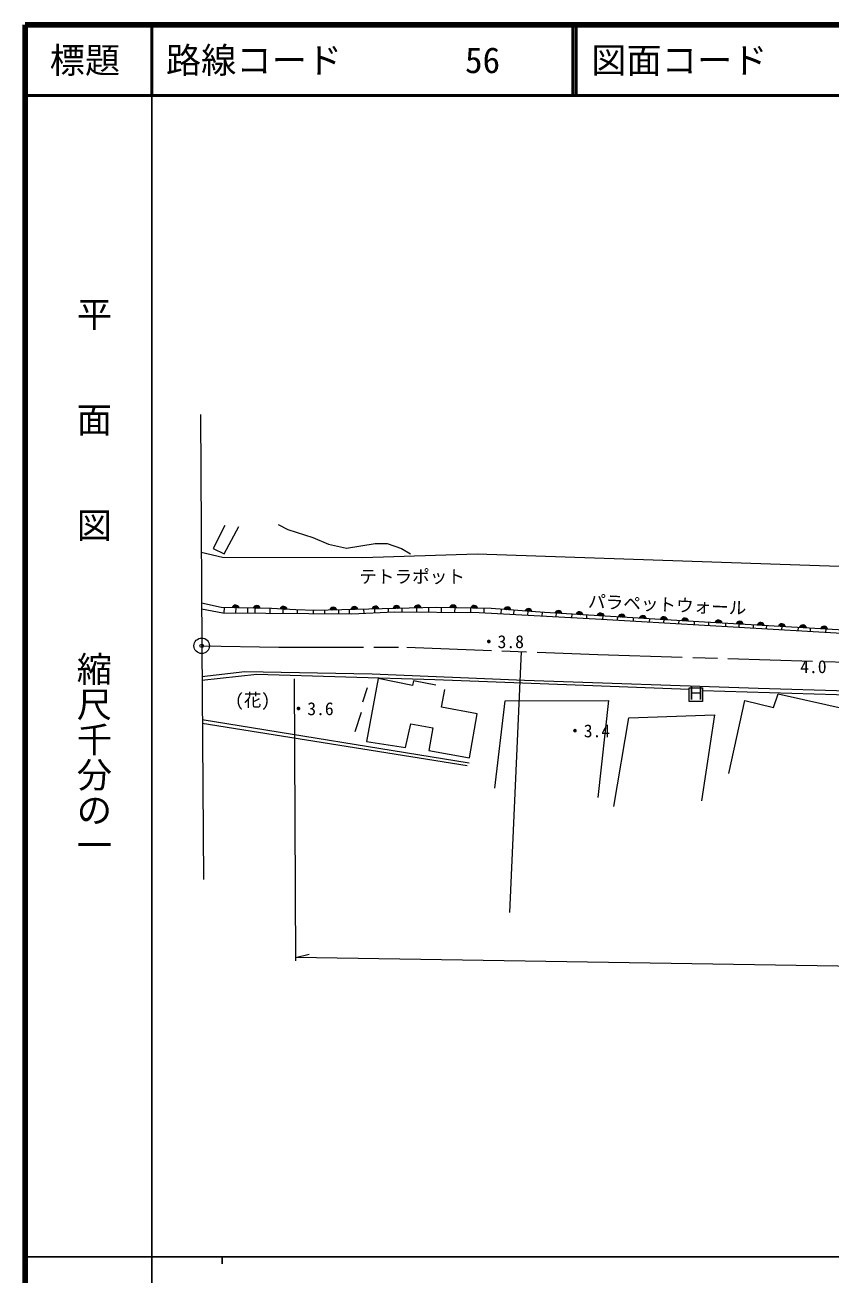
# Model space of a CAD drawing. Units: millimetres, scale not verified. Extents: x 40000 to 680000, y 20000 to 380000.
# Drawn here: x 40000 to 154410, y 202409 to 380000 of the extents above; entities that cross this region are included whole.
import ezdxf
from ezdxf.enums import TextEntityAlignment as Align

# ---------------------------------------------------------------- set-up
doc = ezdxf.new("R2010")
doc.units = ezdxf.units.MM
doc.header["$LTSCALE"] = 1000
doc.header["$PDMODE"] = 32
doc.header["$PDSIZE"] = 500
doc.linetypes.add('CHAIN', pattern=[18.5, 12, -1.5, 3.5, -1.5])
for name, color, linetype, lineweight in [('M-BGD', 7, 'Continuous', 13), ('M-BMK', 2, 'CHAIN', 13), ('M-TTL', 2, 'Continuous', 140), ('M-TTL-BAND', 7, 'Continuous', 25), ('M-TTL-LINE', 7, 'Continuous', 50), ('M-TTL-TXT', 7, 'Continuous', 13), ('M-WORK', 1, 'Continuous', 13)]:
    doc.layers.add(name, color=color, linetype=linetype, lineweight=lineweight)
doc.styles.add('@ＭＳ ゴシック', font='')
doc.styles.add('ＭＳ ゴシック', font='')
doc.styles.get('@ＭＳ ゴシック').set_extended_font_data('@MS Gothic')
doc.styles.get('ＭＳ ゴシック').set_extended_font_data('MS Gothic')

msp = doc.modelspace()

# ---------------------------------------------------------------- linework, layer by layer
at = {"layer": 'M-BGD'}
msp.add_circle((65086, 291803), 1099, dxfattribs=at)
msp.add_point((65086, 291803), dxfattribs=at)
at = {"layer": 'M-BMK'}
msp.add_lwpolyline([(65086, 291803), (76029, 291624), (94212, 291614), (121296, 290581), (187907, 288465), (248132, 286152), (284149, 284787), (299966, 284510), (347082, 284520), (390438, 284494), (463036, 284920), (549584, 285905), (565265, 286135)], dxfattribs=at)
at = {"layer": 'M-TTL'}
for p, q in [((40000, 380000), (40000, 20000)), ((680000, 380000), (40000, 380000))]:
    msp.add_line(p, q, dxfattribs=at)
at = {"layer": 'M-TTL-BAND'}
for p, q in [((58000, 370000), (58000, 20000)), ((40000, 205000), (579000, 205000)), ((68000, 205000), (68000, 204000))]:
    msp.add_line(p, q, dxfattribs=at)
at = {"layer": 'M-TTL-LINE'}
for p, q in [((58000, 380000), (58000, 370000)), ((117750, 380000), (117750, 370000)), ((118250, 380000), (118250, 370000)), ((40000, 370000), (680000, 370000))]:
    msp.add_line(p, q, dxfattribs=at)
at = {"layer": 'M-WORK'}
for p, q in [((64906, 324672), (65086, 291803)), ((68249, 297211), (68235, 296505)), ((69907, 297179), (69894, 296491)), ((71600, 297146), (71587, 296477)), ((72615, 297127), (72602, 296469)), ((74749, 297085), (74737, 296452)), ((76647, 296436), (76652, 296991)), ((78686, 296420), (78690, 296889)), ((80948, 296401), (80951, 296831)), ((82542, 296388), (82546, 296861)), ((84535, 296372), (84540, 296909)), ((86043, 296360), (86047, 296945)), ((88065, 296994), (88078, 296437)), ((89607, 297031), (89619, 296510)), ((91555, 297078), (91567, 296603)), ((93474, 297124), (93485, 296635)), ((95572, 297175), (95585, 296619)), ((97276, 297216), (97291, 296606)), ((99078, 297228), (99064, 296593)), ((101002, 297188), (100989, 296578)), ((103250, 297141), (103238, 296561)), ((105150, 297102), (105138, 296515)), ((107585, 296978), (107541, 296384)), ((109367, 296847), (109326, 296287)), ((111388, 296700), (111350, 296176)), ((113408, 296553), (113372, 296066)), ((115391, 296430), (115363, 295958)), ((117621, 296297), (117593, 295836)), ((119727, 296171), (119700, 295722)), ((122019, 296035), (121993, 295596)), ((124096, 295911), (124070, 295475)), ((126338, 295777), (126312, 295344)), ((128644, 295640), (128619, 295209)), ((130674, 295519), (130649, 295091)), ((132809, 295392), (132784, 294966)), ((134990, 295262), (134965, 294839)), ((137031, 295142), (137007, 294719)), ((139450, 295001), (139426, 294578)), ((141340, 294891), (141316, 294468)), ((143371, 294773), (143346, 294349)), ((145246, 294664), (145222, 294240)), ((147432, 294537), (147408, 294112)), ((149743, 294402), (149718, 293977)), ((151473, 294301), (151448, 293876)), ((153680, 294173), (153655, 293747)), ((65086, 291803), (65322, 258601)), ((108836, 253933), (110475, 290994)), ((78229, 287124), (78375, 247026)), ((87932, 283854), (88609, 285854)), ((136160, 285452), (176932, 284272)), ((146925, 284988), (157256, 282643)), ((86870, 279621), (87762, 282376)), ((65161, 281327), (103068, 275162)), ((65164, 280812), (102764, 274812)), ((78373, 247512), (80313, 247998)), ((564155, 239696), (78373, 247512))]:
    msp.add_line(p, q, dxfattribs=at)
for points in [[(75951, 309057), (77290, 308318), (80860, 307179), (83092, 306225), (85631, 305671), (89704, 306328), (91387, 306348), (93459, 305609), (94731, 304871)], [(68343, 308884), (66727, 305606), (68251, 304883), (70329, 308746)], [(65014, 305101), (68013, 304377), (87909, 304338), (104205, 304859), (149982, 303295), (203419, 301521), (247519, 300652), (273234, 299732), (319925, 298822), (360155, 299112)], [(191339, 292660), (156231, 294025), (135648, 295222), (113764, 296527), (106170, 297081), (98367, 297242), (81123, 296827), (78422, 296896), (74983, 297081), (67827, 297219), (65053, 297842)], [(65058, 297039), (68089, 296506), (86405, 296357), (92415, 296644), (104465, 296551), (121847, 295605), (165719, 293042), (191635, 292118), (191871, 293770), (196591, 293739)], [(65117, 287461), (71190, 288132), (89276, 287800), (110906, 286903), (144061, 285777), (199729, 284138), (240152, 282510), (300238, 280893), (387907, 280641), (417544, 280449)], [(65121, 286925), (72908, 287777), (98185, 287007), (134291, 285647)], [(98300, 286211), (95145, 286826), (94992, 286180), (90144, 287165), (88461, 278193), (93991, 277352), (94781, 280707), (97900, 280142), (97315, 276921), (103081, 275895), (104164, 282133), (99131, 283071), (99574, 285572)], [(139889, 273675), (142197, 284050), (146252, 283023), (146925, 284988)], [(106691, 271572), (108158, 283991), (122834, 284041), (121306, 270256)], [(123593, 268963), (125729, 281566), (137864, 281972), (136017, 269786)]]:
    msp.add_lwpolyline(points, dxfattribs=at)
msp.add_lwpolyline([(134291, 285827), (136160, 285827), (136160, 283875), (134291, 283875)], close=True, dxfattribs=at)
for centre, radius, start, end in [((69903, 297067), 512, 11.57157, 166.2108), ((69903, 297067), 410, 14.81687, 162.96551), ((69903, 297067), 308, 20.35132, 157.43106), ((69903, 297067), 205, 32.17458, 145.6078), ((72902, 297008), 512, 11.57157, 166.2108), ((72902, 297008), 410, 14.81687, 162.96551), ((72902, 297008), 308, 20.35132, 157.43106), ((72902, 297008), 205, 32.17458, 145.6078), ((76697, 296876), 512, 9.60705, 164.24628), ((76697, 296876), 410, 12.85235, 161.00099), ((76697, 296876), 308, 18.3868, 155.46654), ((76697, 296876), 205, 30.21006, 143.64328), ((83750, 296778), 512, 14.06074, 168.69997), ((83750, 296778), 410, 17.30603, 165.45467), ((83750, 296778), 308, 22.84048, 159.92023), ((83750, 296778), 205, 34.66374, 148.09696), ((86749, 296850), 512, 14.06074, 168.69997), ((86749, 296850), 410, 17.30603, 165.45467), ((86749, 296850), 308, 22.84048, 159.92023), ((86749, 296850), 205, 34.66374, 148.09696), ((89748, 296922), 512, 14.06074, 168.69997), ((89748, 296922), 410, 17.30603, 165.45467), ((89748, 296922), 308, 22.84048, 159.92023), ((89748, 296922), 205, 34.66374, 148.09696), ((92747, 296994), 512, 14.06074, 168.69997), ((92747, 296994), 410, 17.30603, 165.45467), ((92747, 296994), 308, 22.84048, 159.92023), ((92747, 296994), 205, 34.66374, 148.09696), ((95746, 297067), 512, 14.06074, 168.69997), ((95746, 297067), 410, 17.30603, 165.45467), ((95746, 297067), 308, 22.84048, 159.92023), ((95746, 297067), 205, 34.66374, 148.09696), ((100766, 297080), 512, 11.49395, 166.13319), ((100766, 297080), 410, 14.73925, 162.88789), ((100766, 297080), 308, 20.2737, 157.35344), ((100766, 297080), 205, 32.09696, 145.53018), ((103766, 297018), 512, 11.49395, 166.13319), ((103766, 297018), 410, 14.73925, 162.88789), ((103766, 297018), 308, 20.2737, 157.35344), ((103766, 297018), 205, 32.09696, 145.53018), ((108463, 296801), 512, 8.50814, 163.14738), ((108463, 296801), 410, 11.75344, 159.90208), ((108463, 296801), 308, 17.28789, 154.36763), ((108463, 296801), 205, 29.11115, 142.54437), ((111455, 296582), 512, 8.50814, 163.14738), ((111455, 296582), 410, 11.75344, 159.90208), ((111455, 296582), 308, 17.28789, 154.36763), ((111455, 296582), 205, 29.11115, 142.54437), ((115716, 296298), 512, 9.26964, 163.90887), ((115716, 296298), 410, 12.51493, 160.66357), ((115716, 296298), 308, 18.04938, 155.12913), ((118710, 296119), 512, 9.26964, 163.90887), ((115716, 296298), 205, 29.87264, 143.30586), ((118710, 296119), 410, 12.51493, 160.66357), ((118710, 296119), 308, 18.04938, 155.12913), ((118710, 296119), 205, 29.87264, 143.30586), ((121705, 295941), 512, 9.26964, 163.90887), ((121705, 295941), 410, 12.51493, 160.66357), ((121705, 295941), 308, 18.04938, 155.12913), ((121705, 295941), 205, 29.87264, 143.30586), ((124700, 295762), 512, 9.26964, 163.90887), ((124700, 295762), 410, 12.51493, 160.66357), ((124700, 295762), 308, 18.04938, 155.12913), ((124700, 295762), 205, 29.87264, 143.30586), ((127694, 295584), 512, 9.26964, 163.90887), ((127694, 295584), 410, 12.51493, 160.66357), ((127694, 295584), 308, 18.04938, 155.12913), ((127694, 295584), 205, 29.87264, 143.30586), ((130689, 295405), 512, 9.26964, 163.90887), ((130689, 295405), 410, 12.51493, 160.66357), ((130689, 295405), 308, 18.04938, 155.12913), ((130689, 295405), 205, 29.87264, 143.30586), ((133684, 295227), 512, 9.26964, 163.90887), ((133684, 295227), 410, 12.51493, 160.66357), ((133684, 295227), 308, 18.04938, 155.12913), ((133684, 295227), 205, 29.87264, 143.30586), ((138446, 294947), 512, 9.34971, 163.98894), ((138446, 294947), 410, 12.59501, 160.74365), ((138446, 294947), 308, 18.12946, 155.2092), ((138446, 294947), 205, 29.95272, 143.38594), ((141441, 294773), 512, 9.34971, 163.98894), ((141441, 294773), 410, 12.59501, 160.74365), ((141441, 294773), 308, 18.12946, 155.2092), ((141441, 294773), 205, 29.95272, 143.38594), ((144436, 294598), 512, 9.34971, 163.98894), ((144436, 294598), 410, 12.59501, 160.74365), ((144436, 294598), 308, 18.12946, 155.2092), ((144436, 294598), 205, 29.95272, 143.38594), ((147430, 294424), 512, 9.34971, 163.98894), ((147430, 294424), 410, 12.59501, 160.74365), ((147430, 294424), 308, 18.12946, 155.2092), ((147430, 294424), 205, 29.95272, 143.38594), ((150425, 294250), 512, 9.34971, 163.98894), ((150425, 294250), 410, 12.59501, 160.74365), ((150425, 294250), 308, 18.12946, 155.2092), ((150425, 294250), 205, 29.95272, 143.38594), ((153420, 294075), 512, 9.34971, 163.98894), ((153420, 294075), 410, 12.59501, 160.74365), ((153420, 294075), 308, 18.12946, 155.2092), ((153420, 294075), 205, 29.95272, 143.38594)]:
    msp.add_arc(centre, radius, start, end, dxfattribs=at)

# ---------------------------------------------------------------- texts
at = {"layer": 'M-TTL-BAND', "style": '@ＭＳ ゴシック'}
for s, p in [('平\u3000\u3000面\u3000\u3000図', (49777, 306475)), ('縮尺千分の一', (49777, 261030))]:
    msp.add_text(s, height=3666, rotation=270, dxfattribs=at).set_placement(p, align=Align.MIDDLE_RIGHT)
at = {"layer": 'M-TTL-TXT', "style": 'ＭＳ ゴシック'}
msp.add_text('標題', height=3666, dxfattribs=at).set_placement((48500, 375000), align=Align.MIDDLE_CENTER)
for s, p in [('路線コード       56', (60000, 375000)), ('図面コード      5-0', (120380, 375000))]:
    msp.add_text(s, height=3666, dxfattribs=at).set_placement(p, align=Align.MIDDLE_LEFT)
at = {"layer": 'M-WORK', "style": 'ＭＳ ゴシック'}
for s, p in [('テトラポット', (87452, 300172)), ('・3.8', (104583, 290920)), ('4.0', (150043, 287366)), ('(花)', (69809, 282638)), ('・3.6', (77570, 281396)), ('・3.4', (116820, 278247))]:
    msp.add_text(s, height=1833, dxfattribs=at).set_placement(p, align=Align.BOTTOM_LEFT)
msp.add_text('パラペットウォール', height=1833, rotation=357.48, dxfattribs=at).set_placement((119871, 296683), align=Align.BOTTOM_LEFT)
msp.add_text('Ｈ', height=1833, dxfattribs=at).set_placement((135250, 283588), align=Align.BOTTOM_CENTER)

doc.saveas('drawing.dxf')
